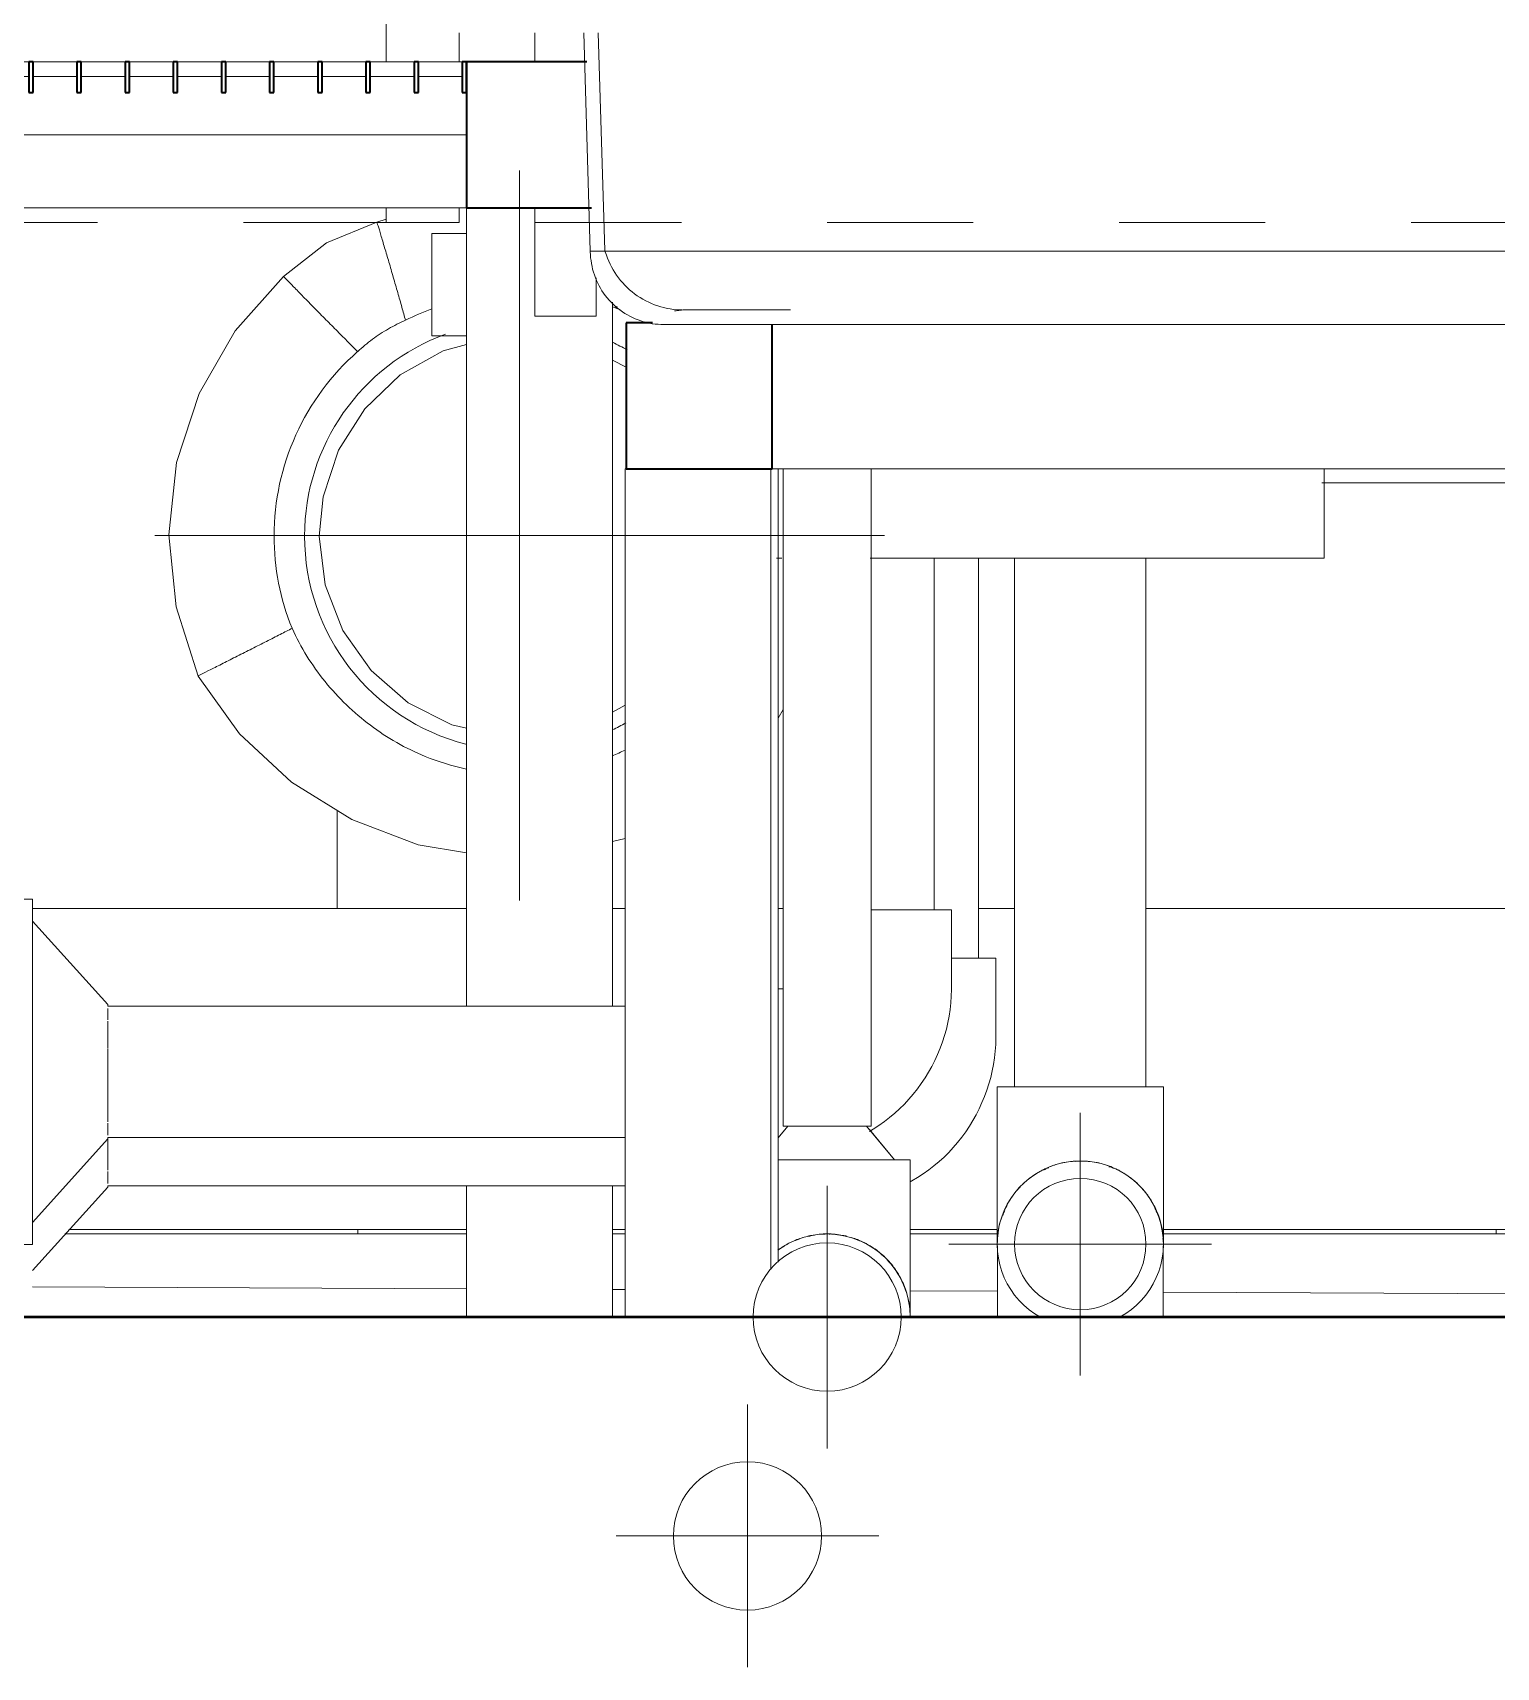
# Model space of a CAD drawing. Header units: metres. Extents: x 62 to 165, y -3 to 9.
# Drawn here: x 127.784 to 128.787, y -0.99 to 0.13 of the extents above; entities that cross this region are included whole.
import ezdxf

# ---------------------------------------------------------------- set-up
doc = ezdxf.new("R2010")
doc.units = ezdxf.units.M
doc.linetypes.add('Centro', pattern=[0.03175, 0.00635, -0.004763, 0.015875, -0.004763])
for name, color, linetype, lineweight in [('A-FLOR', 7, 'Continuous', 18), ('A-FLOR-HRAL', 7, 'Continuous', 18), ('A-FLOR-LEVL', 7, 'Continuous', 9), ('A-GENM', 7, 'Continuous', 18), ('M-EQPM', 7, 'Continuous', 18), ('P-PIPE', 7, 'Continuous', 18), ('P-PIPE-CNTR', 7, 'Continuous', 18), ('P-SANR-FIXT', 7, 'Continuous', 18)]:
    doc.layers.add(name, color=color, linetype=linetype, lineweight=lineweight)

# ---------------------------------------------------------------- blocks, each defined once
blk = doc.blocks.new('Soporte Estanque_z2 - Soporte Estanque_z2-V4-Corte 02')
at = {"layer": 'A-GENM', "lineweight": 35}
for p, q in [((-74.498, -0.0688), (-74.516, -0.0688)), ((-74.516, -0.0688), (-74.516, -0.1688)), ((-74.416, -0.1688), (-74.416, -0.0705)), ((-74.516, -0.1688), (-74.416, -0.1688))]:
    blk.add_line(p, q, dxfattribs=at)
at = {"layer": 'A-GENM'}
for p, q in [((-74.5168, -0.1688), (-74.516, -0.1688)), ((-74.5168, -0.75), (-74.5168, -0.1688)), ((-74.4168, -0.1688), (-74.4168, -0.7175)), ((-73.6644, -0.1688), (-74.416, -0.1688))]:
    blk.add_line(p, q, dxfattribs=at)
blk = doc.blocks.new('Soporte Estanque_z2 - Soporte Estanque_z2-V5-Corte 02')
at = {"layer": 'A-GENM'}
blk.add_line((-73.803, -0.1785), (-74.0393, -0.1785), dxfattribs=at)
blk = doc.blocks.new('Grating - 1_13 x 9_68-1282363-Corte 02')
at = {"layer": 'A-GENM', "lineweight": 35}
for p, q in [((-75.5554, 0.11), (-75.6554, 0.11)), ((-75.6554, 0.11), (-75.6554, 0.01)), ((-75.6154, 0.11), (-75.6184, 0.11)), ((-75.6184, 0.11), (-75.6184, 0.089)), ((-75.6154, 0.089), (-75.6154, 0.11)), ((-75.5824, 0.11), (-75.5854, 0.11)), ((-75.5854, 0.11), (-75.5854, 0.089)), ((-75.5824, 0.089), (-75.5824, 0.11)), ((-75.5554, 0.01), (-75.5554, 0.11)), ((-75.5494, 0.11), (-75.5524, 0.11)), ((-75.5524, 0.11), (-75.5524, 0.089)), ((-75.5494, 0.089), (-75.5494, 0.11)), ((-75.5164, 0.11), (-75.5194, 0.11)), ((-75.5194, 0.11), (-75.5194, 0.089)), ((-75.5164, 0.089), (-75.5164, 0.11)), ((-75.4834, 0.11), (-75.4864, 0.11)), ((-75.4864, 0.11), (-75.4864, 0.089)), ((-75.4834, 0.089), (-75.4834, 0.11)), ((-75.4504, 0.11), (-75.4534, 0.11)), ((-75.4534, 0.11), (-75.4534, 0.089)), ((-75.4504, 0.089), (-75.4504, 0.11)), ((-75.4174, 0.11), (-75.4204, 0.11)), ((-75.4204, 0.11), (-75.4204, 0.089)), ((-75.4174, 0.089), (-75.4174, 0.11)), ((-75.3844, 0.11), (-75.3874, 0.11)), ((-75.3874, 0.11), (-75.3874, 0.089)), ((-75.3844, 0.089), (-75.3844, 0.11)), ((-75.3514, 0.11), (-75.3544, 0.11)), ((-75.3544, 0.11), (-75.3544, 0.089)), ((-75.3514, 0.089), (-75.3514, 0.11)), ((-75.3184, 0.11), (-75.3214, 0.11)), ((-75.3214, 0.11), (-75.3214, 0.089)), ((-75.3184, 0.089), (-75.3184, 0.11)), ((-75.2854, 0.11), (-75.2884, 0.11)), ((-75.2884, 0.11), (-75.2884, 0.089)), ((-75.2854, 0.089), (-75.2854, 0.11)), ((-75.2524, 0.11), (-75.2554, 0.11)), ((-75.2554, 0.11), (-75.2554, 0.089)), ((-75.2524, 0.089), (-75.2524, 0.11)), ((-75.2194, 0.11), (-75.2224, 0.11)), ((-75.2224, 0.11), (-75.2224, 0.089)), ((-75.2194, 0.089), (-75.2194, 0.11)), ((-75.1864, 0.11), (-75.1894, 0.11)), ((-75.1894, 0.11), (-75.1894, 0.089)), ((-75.1864, 0.089), (-75.1864, 0.11)), ((-75.1534, 0.11), (-75.1564, 0.11)), ((-75.1564, 0.11), (-75.1564, 0.089)), ((-75.1534, 0.089), (-75.1534, 0.11)), ((-75.1204, 0.11), (-75.1234, 0.11)), ((-75.1234, 0.11), (-75.1234, 0.089)), ((-75.1204, 0.089), (-75.1204, 0.11)), ((-75.0874, 0.11), (-75.0904, 0.11)), ((-75.0904, 0.11), (-75.0904, 0.089)), ((-75.0874, 0.089), (-75.0874, 0.11)), ((-75.0544, 0.11), (-75.0574, 0.11)), ((-75.0574, 0.11), (-75.0574, 0.089)), ((-75.0544, 0.089), (-75.0544, 0.11)), ((-75.0214, 0.11), (-75.0244, 0.11)), ((-75.0244, 0.11), (-75.0244, 0.089)), ((-75.0214, 0.089), (-75.0214, 0.11)), ((-74.9884, 0.11), (-74.9914, 0.11)), ((-74.9914, 0.11), (-74.9914, 0.089)), ((-74.9884, 0.089), (-74.9884, 0.11)), ((-74.9554, 0.11), (-74.9584, 0.11)), ((-74.9584, 0.11), (-74.9584, 0.089)), ((-74.9554, 0.089), (-74.9554, 0.11)), ((-74.9224, 0.11), (-74.9254, 0.11)), ((-74.9254, 0.11), (-74.9254, 0.089)), ((-74.9224, 0.089), (-74.9224, 0.11)), ((-74.8894, 0.11), (-74.8924, 0.11)), ((-74.8924, 0.11), (-74.8924, 0.089)), ((-74.8894, 0.089), (-74.8894, 0.11)), ((-74.8564, 0.11), (-74.8594, 0.11)), ((-74.8594, 0.11), (-74.8594, 0.089)), ((-74.8564, 0.089), (-74.8564, 0.11)), ((-74.8234, 0.11), (-74.8264, 0.11)), ((-74.8264, 0.11), (-74.8264, 0.089)), ((-74.8234, 0.089), (-74.8234, 0.11)), ((-74.7904, 0.11), (-74.7934, 0.11)), ((-74.7934, 0.11), (-74.7934, 0.089)), ((-74.7904, 0.089), (-74.7904, 0.11)), ((-74.7574, 0.11), (-74.7604, 0.11)), ((-74.7604, 0.11), (-74.7604, 0.089)), ((-74.7574, 0.089), (-74.7574, 0.11)), ((-74.7244, 0.11), (-74.7274, 0.11)), ((-74.7274, 0.11), (-74.7274, 0.089)), ((-74.7244, 0.089), (-74.7244, 0.11)), ((-74.6914, 0.11), (-74.6944, 0.11)), ((-74.6944, 0.11), (-74.6944, 0.089)), ((-74.6914, 0.089), (-74.6914, 0.11)), ((-74.6584, 0.11), (-74.6614, 0.11)), ((-74.6614, 0.11), (-74.6614, 0.089)), ((-74.6584, 0.089), (-74.6584, 0.11)), ((-74.6254, 0.11), (-74.6284, 0.11)), ((-74.6284, 0.11), (-74.6284, 0.089)), ((-74.6254, 0.089), (-74.6254, 0.11)), ((-74.543, 0.11), (-74.6254, 0.11)), ((-74.6254, 0.11), (-74.6254, 0.01)), ((-75.6184, 0.089), (-75.6154, 0.089)), ((-75.5854, 0.089), (-75.5824, 0.089)), ((-75.5524, 0.089), (-75.5494, 0.089)), ((-75.5194, 0.089), (-75.5164, 0.089)), ((-75.4864, 0.089), (-75.4834, 0.089)), ((-75.4534, 0.089), (-75.4504, 0.089)), ((-75.4204, 0.089), (-75.4174, 0.089)), ((-75.3874, 0.089), (-75.3844, 0.089)), ((-75.3544, 0.089), (-75.3514, 0.089)), ((-75.3214, 0.089), (-75.3184, 0.089)), ((-75.2884, 0.089), (-75.2854, 0.089)), ((-75.2554, 0.089), (-75.2524, 0.089)), ((-75.2224, 0.089), (-75.2194, 0.089)), ((-75.1894, 0.089), (-75.1864, 0.089)), ((-75.1564, 0.089), (-75.1534, 0.089)), ((-75.1234, 0.089), (-75.1204, 0.089)), ((-75.0904, 0.089), (-75.0874, 0.089)), ((-75.0574, 0.089), (-75.0544, 0.089)), ((-75.0244, 0.089), (-75.0214, 0.089)), ((-74.9914, 0.089), (-74.9884, 0.089)), ((-74.9584, 0.089), (-74.9554, 0.089)), ((-74.9254, 0.089), (-74.9224, 0.089)), ((-74.8924, 0.089), (-74.8894, 0.089)), ((-74.8594, 0.089), (-74.8564, 0.089)), ((-74.8264, 0.089), (-74.8234, 0.089)), ((-74.7934, 0.089), (-74.7904, 0.089)), ((-74.7604, 0.089), (-74.7574, 0.089)), ((-74.7274, 0.089), (-74.7244, 0.089)), ((-74.6944, 0.089), (-74.6914, 0.089)), ((-74.6614, 0.089), (-74.6584, 0.089)), ((-74.6284, 0.089), (-74.6254, 0.089)), ((-75.6554, 0.01), (-75.5554, 0.01)), ((-74.6254, 0.01), (-74.5397, 0.01))]:
    blk.add_line(p, q, dxfattribs=at)
at = {"layer": 'A-GENM'}
for p, q in [((-75.5524, 0.11), (-75.5554, 0.11)), ((-75.5194, 0.11), (-75.5494, 0.11)), ((-75.4864, 0.11), (-75.5164, 0.11)), ((-75.4534, 0.11), (-75.4834, 0.11)), ((-75.4204, 0.11), (-75.4504, 0.11)), ((-75.3874, 0.11), (-75.4174, 0.11)), ((-75.3544, 0.11), (-75.3844, 0.11)), ((-75.3214, 0.11), (-75.3514, 0.11)), ((-75.2884, 0.11), (-75.3184, 0.11)), ((-75.2554, 0.11), (-75.285, 0.11)), ((-75.2224, 0.11), (-75.2524, 0.11)), ((-75.1894, 0.11), (-75.2194, 0.11)), ((-75.1564, 0.11), (-75.1864, 0.11)), ((-75.1234, 0.11), (-75.1534, 0.11)), ((-75.0904, 0.11), (-75.1204, 0.11)), ((-75.0574, 0.11), (-75.0874, 0.11)), ((-75.0244, 0.11), (-75.0544, 0.11)), ((-74.9914, 0.11), (-75.0214, 0.11)), ((-74.9584, 0.11), (-74.9884, 0.11)), ((-74.9254, 0.11), (-74.9554, 0.11)), ((-74.8924, 0.11), (-74.9224, 0.11)), ((-74.8594, 0.11), (-74.8894, 0.11)), ((-74.8264, 0.11), (-74.8564, 0.11)), ((-74.7934, 0.11), (-74.8234, 0.11)), ((-74.7604, 0.11), (-74.7904, 0.11)), ((-74.7274, 0.11), (-74.7574, 0.11)), ((-74.6944, 0.11), (-74.7244, 0.11)), ((-74.6614, 0.11), (-74.6914, 0.11)), ((-74.6284, 0.11), (-74.6584, 0.11)), ((-75.5554, 0.1), (-75.5524, 0.1)), ((-75.5494, 0.1), (-75.5194, 0.1)), ((-75.5164, 0.1), (-75.4864, 0.1)), ((-75.4834, 0.1), (-75.4534, 0.1)), ((-75.4504, 0.1), (-75.4204, 0.1)), ((-75.4174, 0.1), (-75.3874, 0.1)), ((-75.3844, 0.1), (-75.3544, 0.1)), ((-75.3514, 0.1), (-75.3214, 0.1)), ((-75.3184, 0.1), (-75.2884, 0.1)), ((-75.285, 0.1), (-75.2554, 0.1)), ((-75.2524, 0.1), (-75.2224, 0.1)), ((-75.2194, 0.1), (-75.1894, 0.1)), ((-75.1864, 0.1), (-75.1564, 0.1)), ((-75.1534, 0.1), (-75.1234, 0.1)), ((-75.1204, 0.1), (-75.0904, 0.1)), ((-75.0874, 0.1), (-75.0574, 0.1)), ((-75.0544, 0.1), (-75.0244, 0.1)), ((-75.0214, 0.1), (-74.9914, 0.1)), ((-74.9884, 0.1), (-74.9584, 0.1)), ((-74.9554, 0.1), (-74.9254, 0.1)), ((-74.9224, 0.1), (-74.8924, 0.1)), ((-74.8894, 0.1), (-74.8594, 0.1)), ((-74.8564, 0.1), (-74.8264, 0.1)), ((-74.8234, 0.1), (-74.7934, 0.1)), ((-74.7904, 0.1), (-74.7604, 0.1)), ((-74.7574, 0.1), (-74.7274, 0.1)), ((-74.7244, 0.1), (-74.6944, 0.1)), ((-74.6914, 0.1), (-74.6614, 0.1)), ((-74.6584, 0.1), (-74.6284, 0.1)), ((-75.5554, 0.06), (-74.6254, 0.06)), ((-75.6554, -0.5455), (-75.6554, 0.01)), ((-74.6254, 0.01), (-75.5554, 0.01)), ((-75.5554, -0.5334), (-75.5554, 0.01)), ((-74.6254, 0.01), (-74.6254, -0.537)), ((-74.5254, -0.0546), (-74.5254, -0.537)), ((-75.5554, -0.75), (-75.5554, -0.6475)), ((-74.6254, -0.6601), (-74.6254, -0.75)), ((-74.5254, -0.6601), (-74.5254, -0.75)), ((-75.6554, -0.75), (-75.6554, -0.6647))]:
    blk.add_line(p, q, dxfattribs=at)
blk = doc.blocks.new('Railing - 50mm  - Al-1294074-Corte 02')
at = {"layer": 'A-FLOR-HRAL'}
for p, q in [((-74.6804, 0.11), (-74.6804, 0.95)), ((-74.6554, 0.95), (-74.6804, 0.95)), ((-74.6439, 0.95), (-74.6554, 0.95)), ((-74.6304, 0.13), (-74.6304, 0.11)), ((-74.6804, 0), (-74.6804, 0.01)), ((-74.6804, 0), (-74.6554, 0)), ((-74.6554, 0), (-74.6304, 0)), ((-74.6304, 0.01), (-74.6304, 0))]:
    blk.add_line(p, q, dxfattribs=at)
blk = doc.blocks.new('Railing - 50mm  - Al-V6-Corte 02')
at = {"layer": 'A-FLOR-HRAL'}
for p, q in [((-75.6679, 0), (-75.6679, 0.13)), ((-75.6179, 0.13), (-75.6179, 0.11)), ((-75.6679, 0), (-75.6554, 0))]:
    blk.add_line(p, q, dxfattribs=at)
blk = doc.blocks.new('Railing - Railing-1294277-Corte 02')
at = {"layer": 'A-FLOR-HRAL'}
for p, q in [((-74.644, 1), (-75.5151, 1)), ((-75.5151, 0.95), (-74.6785, 0.95)), ((-74.6785, 0.5), (-75.5884, 0.5)), ((-75.5884, 0.45), (-74.6785, 0.45))]:
    blk.add_line(p, q, dxfattribs=at)
for name in ['Railing - 50mm  - Al-1294074-Corte 02', 'Railing - 50mm  - Al-V6-Corte 02']:
    blk.add_blockref(name, (0, 0))
blk = doc.blocks.new('AB1_REVER_EST LOSAS_ZZ_ZZ_MO_T_A_rvt-2-Corte 02')
at = {"layer": 'A-FLOR'}
for p, q in [((-74.9228, -0.47), (-74.6254, -0.47)), ((-74.5254, -0.47), (-74.5168, -0.47)), ((-74.4119, -0.47), (-74.4083, -0.47)), ((-74.2745, -0.47), (-74.2497, -0.47)), ((-74.1598, -0.47), (-73.704, -0.47)), ((-74.6998, -0.693), (-74.9007, -0.693)), ((-74.8979, -0.69), (-74.6998, -0.69)), ((-74.6998, -0.69), (-74.6998, -0.693)), ((-74.6998, -0.69), (-74.6254, -0.69)), ((-74.6998, -0.69), (-74.6998, -0.693)), ((-74.6254, -0.693), (-74.6998, -0.693)), ((-74.5254, -0.69), (-74.5168, -0.69)), ((-74.5168, -0.693), (-74.5254, -0.693)), ((-74.3213, -0.69), (-74.2617, -0.69)), ((-74.2617, -0.693), (-74.3213, -0.693)), ((-74.1478, -0.69), (-73.9198, -0.69)), ((-73.9198, -0.693), (-74.1478, -0.693)), ((-73.9198, -0.69), (-73.9198, -0.693)), ((-73.9198, -0.69), (-73.704, -0.69)), ((-73.9198, -0.69), (-73.9198, -0.693)), ((-73.704, -0.693), (-73.9198, -0.693)), ((-74.6254, -0.7307), (-74.9228, -0.7294)), ((-74.5168, -0.7312), (-74.5254, -0.7312)), ((-74.2615, -0.7323), (-74.3213, -0.7321)), ((-73.704, -0.7349), (-74.148, -0.7329))]:
    blk.add_line(p, q, dxfattribs=at)
at = {"layer": 'A-FLOR', "lineweight": 50}
blk.add_line((-70.2976, -0.75), (-85.1697, -0.75), dxfattribs=at)
at = {"layer": 'A-FLOR-HRAL', "lineweight": 18}
blk.add_blockref('Railing - Railing-1294277-Corte 02', (0, 0), dxfattribs=at)
at = {"layer": 'A-GENM', "lineweight": 18}
for name in ['Grating - 1_13 x 9_68-1282363-Corte 02', 'Soporte Estanque_z2 - Soporte Estanque_z2-V4-Corte 02', 'Soporte Estanque_z2 - Soporte Estanque_z2-V5-Corte 02']:
    blk.add_blockref(name, (0, 0), dxfattribs=at)
blk = doc.blocks.new('Bomba Centrifuga - Horizontal - 2 - Bomba Centrifuga - Horizontal - 2-V29-Corte 02')
at = {"layer": 'M-EQPM'}
for p, q in [((-74.6804, 0.0023), (-74.6868, 0.0001)), ((-74.6491, -0.0777), (-74.6491, -0.0077)), ((-74.6491, -0.0077), (-74.6254, -0.0077)), ((-74.52, -0.06), (-74.5254, -0.0578)), ((-74.5221, -0.0577), (-74.5236, -0.0586)), ((-74.6491, -0.0777), (-74.6254, -0.0777)), ((-74.5025, -0.0688), (-74.5035, -0.0681)), ((-74.516, -0.0991), (-74.5254, -0.0944)), ((-74.5254, -0.3356), (-74.5168, -0.3307)), ((-74.4084, -0.3338), (-74.4119, -0.3396)), ((-74.4119, -0.3396), (-74.4084, -0.3338)), ((-74.5168, -0.4221), (-74.5254, -0.4242)), ((-74.5254, -0.4242), (-74.5168, -0.4221))]:
    blk.add_line(p, q, dxfattribs=at)
at = {"layer": 'M-EQPM', "flags": 128}
for points in [[(-74.7508, -0.0371), (-74.7214, -0.0139), (-74.6868, 0.0001)], [(-74.6868, 0.0001), (-74.7214, -0.0139), (-74.7508, -0.0371)], [(-74.8094, -0.3108), (-74.8244, -0.2635), (-74.8294, -0.214), (-74.8241, -0.1646), (-74.8087, -0.1173), (-74.7839, -0.0742), (-74.7508, -0.0371)], [(-74.7508, -0.0371), (-74.7839, -0.0742), (-74.8087, -0.1173), (-74.8241, -0.1646), (-74.8294, -0.214), (-74.8244, -0.2635), (-74.8094, -0.3108)], [(-74.6254, -0.0836), (-74.6415, -0.088), (-74.6708, -0.1045), (-74.6951, -0.1277), (-74.7131, -0.1561), (-74.7237, -0.188), (-74.7264, -0.2149)], [(-74.7264, -0.2149), (-74.7223, -0.2483), (-74.7102, -0.2796), (-74.6908, -0.3071), (-74.6654, -0.3291), (-74.6354, -0.3442), (-74.6254, -0.3465)], [(-74.6254, -0.432), (-74.6586, -0.4264), (-74.7041, -0.4092), (-74.7454, -0.3835), (-74.7809, -0.3503), (-74.8094, -0.3108)], [(-74.8094, -0.3108), (-74.7809, -0.3503), (-74.7454, -0.3835), (-74.7041, -0.4092), (-74.6586, -0.4264), (-74.6254, -0.432)]]:
    blk.add_lwpolyline(points, dxfattribs=at)
at = {"layer": 'M-EQPM'}
for radius, start, end in [(0.1473, 110.1354, 180), (0.1682, 131.2802, 180), (0.1473, 59.9369, 64.3389), (0.1682, 180, 202.072), (0.1473, 180, 255.5478), (0.1473, 295.6611, 299.654), (0.1635, 292.902, 296.2791)]:
    blk.add_arc((-74.5891, -0.2149), radius, start, end, dxfattribs=at)
for points in [[(-74.6868, 0.0001), (-74.6868, 0.0001), (-74.6862, -0.0017), (-74.6842, -0.0083), (-74.6816, -0.0172), (-74.6786, -0.0271), (-74.6766, -0.0341), (-74.6756, -0.0376)], [(-74.7508, -0.0371), (-74.7508, -0.0371), (-74.7494, -0.0385), (-74.7442, -0.0438), (-74.7374, -0.0508), (-74.7297, -0.0586), (-74.7244, -0.064), (-74.7218, -0.0667)], [(-74.6756, -0.0376), (-74.6746, -0.0411), (-74.6725, -0.0481), (-74.6697, -0.0582), (-74.668, -0.0643), (-74.6672, -0.067)], [(-74.7218, -0.0667), (-74.7191, -0.0693), (-74.7138, -0.0747), (-74.7063, -0.0823), (-74.7019, -0.0867), (-74.7, -0.0885)], [(-74.6672, -0.067), (-74.6712, -0.0687), (-74.679, -0.0727), (-74.6901, -0.0799), (-74.6968, -0.0855), (-74.7, -0.0885)], [(-74.6491, -0.0591), (-74.6552, -0.0615), (-74.6613, -0.0641), (-74.6672, -0.067)], [(-74.7725, -0.2921), (-74.7691, -0.2904), (-74.7624, -0.287), (-74.7529, -0.2822), (-74.7473, -0.2793), (-74.7449, -0.2781)], [(-74.8094, -0.3108), (-74.8094, -0.3108), (-74.8077, -0.3099), (-74.8011, -0.3066), (-74.7924, -0.3022), (-74.7826, -0.2972), (-74.7759, -0.2938), (-74.7725, -0.2921)]]:
    blk.add_open_spline(points, degree=3, dxfattribs=at)
blk.add_open_spline([(-74.7449, -0.2781), (-74.742, -0.2847), (-74.7352, -0.2973), (-74.7185, -0.3208), (-74.6924, -0.346), (-74.6585, -0.3653), (-74.6352, -0.3725), (-74.6255, -0.3746)], degree=3, knots=[0, 0, 0, 0, 0.1, 0.2, 0.4, 0.6, 0.7370451, 0.7370451, 0.7370451, 0.7370451], dxfattribs=at)
blk = doc.blocks.new('Estanque de agua - Diametro_3_00m-V40-Corte 02')
at = {"layer": 'P-SANR-FIXT', "flags": 128}
blk.add_lwpolyline([(-74.501, -0.0688), (-74.5022, -0.0686), (-74.5041, -0.068), (-74.506, -0.0674), (-74.5079, -0.0668), (-74.5098, -0.066), (-74.5117, -0.0652), (-74.5135, -0.0643), (-74.5152, -0.0633), (-74.517, -0.0623), (-74.5186, -0.0612), (-74.5203, -0.06), (-74.5219, -0.0588), (-74.5234, -0.0575), (-74.5249, -0.0561), (-74.5263, -0.0547), (-74.5277, -0.0533), (-74.529, -0.0517), (-74.5303, -0.0501), (-74.5315, -0.0485), (-74.5326, -0.0469), (-74.5336, -0.0451), (-74.5346, -0.0434), (-74.5355, -0.0416), (-74.5364, -0.0398)], dxfattribs=at)
blk = doc.blocks.new('Estanque de agua - Diametro_3_00m-V41-Corte 02')
at = {"layer": 'P-SANR-FIXT'}
for p, q in [((-74.5451, 0.13), (-74.5406, -0.0196)), ((-74.5351, 0.13), (-74.5306, -0.0193)), ((-72.9953, -0.0196), (-74.5406, -0.0196))]:
    blk.add_line(p, q, dxfattribs=at)
at = {"layer": 'P-SANR-FIXT', "flags": 128}
for points in [[(-74.4902, -0.07), (-74.4922, -0.07), (-74.4942, -0.0698), (-74.4962, -0.0696), (-74.4982, -0.0694), (-74.5002, -0.069), (-74.5022, -0.0686), (-74.5041, -0.068), (-74.506, -0.0674), (-74.5079, -0.0668), (-74.5098, -0.066), (-74.5117, -0.0652), (-74.5135, -0.0643), (-74.5152, -0.0633), (-74.517, -0.0623), (-74.5186, -0.0612), (-74.5203, -0.06), (-74.5219, -0.0588), (-74.5234, -0.0575), (-74.5249, -0.0561), (-74.5263, -0.0547), (-74.5277, -0.0533), (-74.529, -0.0517), (-74.5303, -0.0501), (-74.5315, -0.0485), (-74.5326, -0.0469), (-74.5336, -0.0451), (-74.5346, -0.0434), (-74.5355, -0.0416), (-74.5364, -0.0398), (-74.5371, -0.0379), (-74.5378, -0.036), (-74.5384, -0.0341), (-74.539, -0.0321), (-74.5394, -0.0302), (-74.5398, -0.0282), (-74.5401, -0.0262), (-74.5404, -0.0242), (-74.5405, -0.0222), (-74.5406, -0.0202), (-74.5406, -0.0196)], [(-74.4777, -0.06), (-74.4791, -0.06), (-74.4814, -0.0598), (-74.4836, -0.0596), (-74.4858, -0.0593), (-74.488, -0.0589), (-74.4902, -0.0584), (-74.4923, -0.0578), (-74.4944, -0.0572), (-74.4965, -0.0564), (-74.4986, -0.0556), (-74.5006, -0.0547), (-74.5026, -0.0537), (-74.5046, -0.0526), (-74.5065, -0.0515), (-74.5084, -0.0503), (-74.5102, -0.049), (-74.512, -0.0476), (-74.5137, -0.0462), (-74.5153, -0.0447), (-74.5169, -0.0431), (-74.5184, -0.0415), (-74.5199, -0.0398), (-74.5213, -0.038), (-74.5226, -0.0362), (-74.5238, -0.0344), (-74.525, -0.0325), (-74.5261, -0.0305), (-74.5271, -0.0285), (-74.528, -0.0265), (-74.5289, -0.0245), (-74.5296, -0.0224), (-74.5303, -0.0202), (-74.5306, -0.0193)], [(-74.483, -0.0605), (-74.4818, -0.0605), (-74.4799, -0.0603), (-74.478, -0.0602), (-74.4769, -0.06)], [(-74.4723, -0.06), (-74.4757, -0.06), (-74.4769, -0.06)], [(-74.4769, -0.06), (-74.4758, -0.06), (-74.4724, -0.06), (-74.4668, -0.06), (-74.4589, -0.06), (-74.4488, -0.06), (-74.4365, -0.06), (-74.4221, -0.06), (-74.4054, -0.06), (-74.4034, -0.06)], [(-74.4719, -0.07), (-74.4798, -0.07), (-74.4856, -0.07), (-74.489, -0.07), (-74.4902, -0.07)], [(-74.4902, -0.07), (-74.4891, -0.07), (-74.4857, -0.07), (-74.48, -0.07), (-74.472, -0.07), (-74.4619, -0.07), (-74.4495, -0.07), (-74.4348, -0.07), (-74.418, -0.07), (-74.3991, -0.07), (-74.378, -0.07), (-74.3548, -0.07), (-74.3296, -0.07), (-74.3023, -0.07), (-74.2731, -0.07), (-74.2419, -0.07), (-74.2089, -0.07), (-74.174, -0.07), (-74.1374, -0.07), (-74.0991, -0.07), (-74.0591, -0.07), (-74.0175, -0.07), (-73.9745, -0.07), (-73.9299, -0.07), (-73.884, -0.07)], [(-74.1703, -0.07), (-74.1733, -0.07), (-74.2082, -0.07), (-74.2413, -0.07), (-74.2725, -0.07), (-74.3017, -0.07), (-74.329, -0.07), (-74.3543, -0.07), (-74.3775, -0.07), (-74.3987, -0.07), (-74.416, -0.07)]]:
    blk.add_lwpolyline(points, dxfattribs=at)
blk = doc.blocks.new('Cilindro de Estanque de agua - Diametro_3_00m-1188219-Corte 02')
at = {"layer": 'P-SANR-FIXT'}
for p, q in [((-74.0378, -0.23), (-74.0378, -0.1785)), ((-74.0393, -0.23), (-74.0378, -0.23))]:
    blk.add_line(p, q, dxfattribs=at)
blk = doc.blocks.new('Cilindro de Estanque de agua - Diametro_3_00m-V48-Corte 02')
at = {"layer": 'P-SANR-FIXT'}
for p, q in [((-74.0378, -0.23), (-74.0378, -0.1688)), ((-74.4131, -0.23), (-74.4093, -0.23)), ((-74.3489, -0.23), (-74.2381, -0.23)), ((-74.2381, -0.23), (-74.0378, -0.23))]:
    blk.add_line(p, q, dxfattribs=at)
blk = doc.blocks.new('CPVC - Codo - Codo-V98-Corte 02')
at = {"layer": 'P-PIPE', "color": 150, "true_color": 0x007dff}
for p, q in [((-74.2627, -0.504), (-74.293, -0.504)), ((-74.2627, -0.5575), (-74.2627, -0.504))]:
    blk.add_line(p, q, dxfattribs=at)
at = {"layer": 'P-PIPE', "color": 150, "true_color": 0x007dff, "flags": 128}
blk.add_lwpolyline([(-74.3214, -0.6574), (-74.3202, -0.6567), (-74.3163, -0.6544), (-74.3125, -0.6519), (-74.3087, -0.6492), (-74.3051, -0.6464), (-74.3016, -0.6435), (-74.2982, -0.6404), (-74.295, -0.6372), (-74.2919, -0.6338), (-74.2889, -0.6304), (-74.286, -0.6268), (-74.2833, -0.6231), (-74.2808, -0.6193), (-74.2784, -0.6154), (-74.2762, -0.6114), (-74.2741, -0.6073), (-74.2722, -0.6031), (-74.2704, -0.5989), (-74.2689, -0.5946), (-74.2675, -0.5903), (-74.2662, -0.5859), (-74.2652, -0.5814), (-74.2643, -0.5769), (-74.2636, -0.5724), (-74.2631, -0.5678), (-74.2628, -0.5633), (-74.2627, -0.5587), (-74.2627, -0.5575)], dxfattribs=at)
blk = doc.blocks.new('M_Transition - Generic - Standard-V99-Corte 02')
at = {"layer": 'P-PIPE', "color": 150, "true_color": 0x007dff}
for p, q in [((-74.8712, -0.6444), (-74.8712, -0.6306)), ((-74.8712, -0.6582), (-74.8712, -0.6502)), ((-74.8712, -0.6611), (-74.8712, -0.66)), ((-74.9228, -0.7182), (-74.8712, -0.6611))]:
    blk.add_line(p, q, dxfattribs=at)
blk = doc.blocks.new('CPVC - Tee - Tee-V100-Corte 02')
at = {"layer": 'P-PIPE', "color": 150, "true_color": 0x007dff}
for p, q in [((-74.9228, -0.4637), (-75.123, -0.4637)), ((-74.9228, -0.5808), (-74.9228, -0.4637)), ((-75.0212, -0.5808), (-75.0212, -0.5798)), ((-74.9228, -0.7002), (-74.9228, -0.5808)), ((-75.0212, -0.5841), (-75.0212, -0.5831)), ((-75.1383, -0.7002), (-74.9228, -0.7002))]:
    blk.add_line(p, q, dxfattribs=at)
for centre, major_axis, start_param, end_param in [((-75.1394, -0.5798), (-0.1183, 0), 3.141593, 6.283185), ((-75.1394, -0.5798), (-0.1183, 0), 0, 3.141593), ((-75.1394, -0.5841), (0.1183, 0), 3.141593, 4.85315)]:
    blk.add_ellipse(centre, major_axis=major_axis, ratio=0.99995, start_param=start_param, end_param=end_param, dxfattribs=at)
for points in [[(-75.0448, -0.51), (-75.0459, -0.5086), (-75.047, -0.5073), (-75.0481, -0.5059)], [(-75.0268, -0.5446), (-75.0279, -0.5413), (-75.0291, -0.538), (-75.0305, -0.5349)], [(-75.0212, -0.5787), (-75.0213, -0.574), (-75.0216, -0.5693), (-75.0223, -0.5647)], [(-75.1383, -0.7002), (-75.1387, -0.7002), (-75.1391, -0.7002), (-75.1394, -0.7002)]]:
    blk.add_open_spline(points, degree=3, dxfattribs=at)
blk.add_open_spline([(-75.1394, -0.7002), (-75.1357, -0.7002), (-75.128, -0.6998), (-75.1167, -0.698), (-75.1055, -0.6951), (-75.0907, -0.6897), (-75.0728, -0.6801), (-75.0564, -0.6662), (-75.0447, -0.6522), (-75.0369, -0.6404), (-75.0302, -0.6271), (-75.0251, -0.6125), (-75.0219, -0.5969), (-75.0212, -0.5862), (-75.0212, -0.5808)], degree=3, knots=[0, 0, 0, 0, 0.071429, 0.142857, 0.214286, 0.285714, 0.428571, 0.571429, 0.642857, 0.714286, 0.785714, 0.857143, 0.928571, 1, 1, 1, 1], dxfattribs=at)
blk = doc.blocks.new('CPVC - Codo - Codo-V101-Corte 02')
at = {"layer": 'P-PIPE', "color": 150, "true_color": 0x007dff}
for p, q in [((-74.2931, -0.4709), (-74.3481, -0.4709)), ((-74.2931, -0.5244), (-74.2931, -0.4709)), ((-74.4083, -0.5252), (-74.4119, -0.5252))]:
    blk.add_line(p, q, dxfattribs=at)
at = {"layer": 'P-PIPE', "color": 150, "true_color": 0x007dff, "flags": 128}
blk.add_lwpolyline([(-74.3493, -0.6229), (-74.3467, -0.6213), (-74.3429, -0.6188), (-74.3391, -0.6161), (-74.3355, -0.6133), (-74.332, -0.6104), (-74.3287, -0.6073), (-74.3254, -0.6041), (-74.3223, -0.6007), (-74.3193, -0.5973), (-74.3164, -0.5937), (-74.3138, -0.59), (-74.3112, -0.5862), (-74.3088, -0.5823), (-74.3066, -0.5783), (-74.3045, -0.5742), (-74.3026, -0.5701), (-74.3008, -0.5658), (-74.2993, -0.5615), (-74.2979, -0.5572), (-74.2966, -0.5528), (-74.2956, -0.5483), (-74.2947, -0.5438), (-74.294, -0.5393), (-74.2935, -0.5347), (-74.2932, -0.5302), (-74.2931, -0.5256), (-74.2931, -0.5244)], dxfattribs=at)
blk = doc.blocks.new('M_Transition - Generic - Standard-V102-Corte 02')
at = {"layer": 'P-PIPE', "color": 150, "true_color": 0x007dff}
for p, q in [((-74.8712, -0.5359), (-74.9228, -0.4788)), ((-74.8712, -0.5371), (-74.8712, -0.5359)), ((-74.8712, -0.5464), (-74.8712, -0.5385)), ((-74.8712, -0.5661), (-74.8712, -0.5522)), ((-74.8712, -0.5815), (-74.8712, -0.5737)), ((-74.8712, -0.5896), (-74.8712, -0.5815)), ((-74.8712, -0.6113), (-74.8712, -0.5975)), ((-74.8712, -0.6251), (-74.8712, -0.6171)), ((-74.8712, -0.628), (-74.8712, -0.6269)), ((-74.9228, -0.6852), (-74.8712, -0.628))]:
    blk.add_line(p, q, dxfattribs=at)
blk = doc.blocks.new('CPVC - Codo - Codo-1192501-Corte 02')
at = {"layer": 'P-PIPE', "color": 150, "true_color": 0x007dff}
for p, q in [((-74.2293, -0.6491), (-74.2284, -0.6484)), ((-74.2281, -0.6483), (-74.2264, -0.6478)), ((-74.2084, -0.6435), (-74.2075, -0.6433)), ((-74.2069, -0.6433), (-74.2062, -0.6432))]:
    blk.add_line(p, q, dxfattribs=at)
at = {"layer": 'P-PIPE', "color": 150, "true_color": 0x007dff, "flags": 128}
for points in [[(-74.1852, -0.647), (-74.1836, -0.6473), (-74.1821, -0.6483)], [(-74.2578, -0.6805), (-74.2575, -0.6789), (-74.2565, -0.6773)], [(-74.1538, -0.6754), (-74.153, -0.6765), (-74.1526, -0.6784)], [(-74.2615, -0.75), (-74.2615, -0.7363), (-74.2615, -0.718), (-74.2615, -0.7053), (-74.2615, -0.7012)], [(-74.1483, -0.6963), (-74.148, -0.6975), (-74.148, -0.6986)], [(-74.148, -0.7012), (-74.148, -0.7041), (-74.148, -0.7158), (-74.148, -0.7334), (-74.148, -0.75)]]:
    blk.add_lwpolyline(points, dxfattribs=at)
blk = doc.blocks.new('CPVC - Tee - Tee-1192500-Corte 02')
at = {"layer": 'P-PIPE', "color": 150, "true_color": 0x007dff}
for p, q in [((-74.2617, -0.5922), (-74.2617, -0.7)), ((-74.2048, -0.5922), (-74.2617, -0.5922)), ((-74.1478, -0.5922), (-74.2048, -0.5922)), ((-74.1478, -0.7), (-74.1478, -0.5922))]:
    blk.add_line(p, q, dxfattribs=at)
for radius, start, end in [(0.057, 90, 241.7924), (0.0569, 298.2076, 90)]:
    blk.add_arc((-74.2048, -0.7), radius, start, end, dxfattribs=at)
for points, knots in [([(-74.2215, -0.6456), (-74.2229, -0.646), (-74.2259, -0.647), (-74.2293, -0.6486), (-74.2313, -0.6496), (-74.2319, -0.65)], [0.158614, 0.158614, 0.158614, 0.158614, 0.2, 0.25, 0.2699331, 0.2699331, 0.2699331, 0.2699331]), ([(-74.2048, -0.6431), (-74.2084, -0.6431), (-74.2129, -0.6435), (-74.2172, -0.6444), (-74.2181, -0.6446)], [0, 0, 0, 0, 0.1, 0.1245276, 0.1245276, 0.1245276, 0.1245276]), ([(-74.1914, -0.6446), (-74.1923, -0.6444), (-74.1966, -0.6435), (-74.2011, -0.6431), (-74.2048, -0.6431)], [0.8754724, 0.8754724, 0.8754724, 0.8754724, 0.9, 1, 1, 1, 1]), ([(-74.1776, -0.65), (-74.1782, -0.6496), (-74.1802, -0.6486), (-74.1836, -0.647), (-74.1866, -0.646), (-74.188, -0.6456)], [0.7300669, 0.7300669, 0.7300669, 0.7300669, 0.75, 0.8, 0.841386, 0.841386, 0.841386, 0.841386]), ([(-74.246, -0.6607), (-74.2468, -0.6616), (-74.2495, -0.6646), (-74.252, -0.668), (-74.2536, -0.6707), (-74.2538, -0.6711)], [0.4616913, 0.4616913, 0.4616913, 0.4616913, 0.5, 0.6, 0.6140301, 0.6140301, 0.6140301, 0.6140301]), ([(-74.2337, -0.651), (-74.234, -0.6511), (-74.2356, -0.6521), (-74.2385, -0.654), (-74.2416, -0.6566), (-74.2435, -0.6582), (-74.2442, -0.6589)], [0.2910996, 0.2910996, 0.2910996, 0.2910996, 0.3, 0.35, 0.4, 0.4322232, 0.4322232, 0.4322232, 0.4322232]), ([(-74.1653, -0.6589), (-74.166, -0.6582), (-74.1679, -0.6566), (-74.171, -0.654), (-74.1739, -0.6521), (-74.1755, -0.6511), (-74.1758, -0.651)], [0.5677768, 0.5677768, 0.5677768, 0.5677768, 0.6, 0.65, 0.7, 0.7089004, 0.7089004, 0.7089004, 0.7089004]), ([(-74.1557, -0.6711), (-74.1559, -0.6707), (-74.1575, -0.668), (-74.16, -0.6646), (-74.1627, -0.6616), (-74.1635, -0.6607)], [0.3859699, 0.3859699, 0.3859699, 0.3859699, 0.4, 0.5, 0.5383087, 0.5383087, 0.5383087, 0.5383087]), ([(-74.2546, -0.6725), (-74.2555, -0.6741), (-74.2575, -0.6781), (-74.2607, -0.6872), (-74.2617, -0.6949), (-74.2617, -0.7)], [0.6339571, 0.6339571, 0.6339571, 0.6339571, 0.7, 0.8, 1, 1, 1, 1]), ([(-74.1478, -0.7), (-74.1478, -0.6974), (-74.1481, -0.6923), (-74.1497, -0.6847), (-74.152, -0.6781), (-74.154, -0.6741), (-74.1549, -0.6725)], [0, 0, 0, 0, 0.1, 0.2, 0.3, 0.3660429, 0.3660429, 0.3660429, 0.3660429])]:
    blk.add_open_spline(points, degree=3, knots=knots, dxfattribs=at)
blk = doc.blocks.new('CPVC - Codo - Codo-V117-Corte 02')
at = {"layer": 'P-PIPE', "color": 150, "true_color": 0x007dff}
for p, q in [((-74.3804, -0.6933), (-74.3796, -0.6932)), ((-74.3769, -0.6932), (-74.3762, -0.6932)), ((-74.3215, -0.7471), (-74.3215, -0.7486))]:
    blk.add_line(p, q, dxfattribs=at)
at = {"layer": 'P-PIPE', "color": 150, "true_color": 0x007dff, "flags": 128}
for points in [[(-74.3912, -0.6947), (-74.3901, -0.6945), (-74.3879, -0.694), (-74.3869, -0.6939)], [(-74.3692, -0.6939), (-74.367, -0.6943), (-74.3653, -0.6947)], [(-74.4103, -0.7031), (-74.4089, -0.7022), (-74.4078, -0.7015)], [(-74.4009, -0.6979), (-74.3988, -0.6971), (-74.397, -0.6964)], [(-74.3596, -0.6964), (-74.3583, -0.6968), (-74.3561, -0.6977), (-74.3552, -0.6981)], [(-74.3487, -0.7015), (-74.3481, -0.7019), (-74.3464, -0.703)], [(-74.3433, -0.7052), (-74.3425, -0.7058), (-74.3408, -0.7073), (-74.3391, -0.7088)], [(-74.3371, -0.7108), (-74.336, -0.7121), (-74.3345, -0.7138), (-74.3331, -0.7156)], [(-74.3317, -0.7174), (-74.3305, -0.7193), (-74.3298, -0.7204)], [(-74.3282, -0.7232), (-74.3271, -0.7253), (-74.3262, -0.7273), (-74.3253, -0.7294), (-74.3245, -0.7316), (-74.3238, -0.7337)], [(-74.3231, -0.7366), (-74.3227, -0.7381), (-74.3223, -0.7403), (-74.3219, -0.7426), (-74.3217, -0.7449)]]:
    blk.add_lwpolyline(points, dxfattribs=at)
blk = doc.blocks.new('CPVC - Tee - Tee-V119-Corte 02')
at = {"layer": 'P-PIPE', "color": 150, "true_color": 0x007dff}
for p, q in [((-74.3783, -0.6422), (-74.4122, -0.6422)), ((-74.3213, -0.6422), (-74.3783, -0.6422)), ((-74.3213, -0.75), (-74.3213, -0.6422))]:
    blk.add_line(p, q, dxfattribs=at)
for start, end in [(90, 126.5344), (360, 90)]:
    blk.add_arc((-74.3783, -0.75), 0.0569, start, end, dxfattribs=at)
for points, knots in [([(-74.3783, -0.693), (-74.3819, -0.693), (-74.3864, -0.6935), (-74.3907, -0.6944), (-74.3916, -0.6946)], [0, 0, 0, 0, 0.1, 0.1245276, 0.1245276, 0.1245276, 0.1245276]), ([(-74.3649, -0.6946), (-74.3658, -0.6944), (-74.3701, -0.6935), (-74.3746, -0.693), (-74.3783, -0.693)], [0.8754724, 0.8754724, 0.8754724, 0.8754724, 0.9, 1, 1, 1, 1]), ([(-74.4072, -0.701), (-74.4075, -0.7011), (-74.4091, -0.7021), (-74.4107, -0.7032), (-74.412, -0.7041), (-74.412, -0.7042)], [0.29109958, 0.29109958, 0.29109958, 0.29109958, 0.3, 0.35, 0.3516668, 0.3516668, 0.3516668, 0.3516668]), ([(-74.395, -0.6956), (-74.3964, -0.696), (-74.3994, -0.697), (-74.4028, -0.6986), (-74.4049, -0.6996), (-74.4054, -0.7)], [0.158614, 0.158614, 0.158614, 0.158614, 0.2, 0.25, 0.2699331, 0.2699331, 0.2699331, 0.2699331]), ([(-74.3511, -0.7), (-74.3517, -0.6996), (-74.3537, -0.6986), (-74.3571, -0.697), (-74.3601, -0.696), (-74.3615, -0.6956)], [0.7300669, 0.7300669, 0.7300669, 0.7300669, 0.75, 0.8, 0.841386, 0.841386, 0.841386, 0.841386]), ([(-74.3388, -0.7089), (-74.3395, -0.7082), (-74.3414, -0.7066), (-74.3445, -0.704), (-74.3474, -0.7021), (-74.349, -0.7011), (-74.3493, -0.701)], [0.5677768, 0.5677768, 0.5677768, 0.5677768, 0.6, 0.65, 0.7, 0.7089004, 0.7089004, 0.7089004, 0.7089004]), ([(-74.3292, -0.7211), (-74.3294, -0.7207), (-74.331, -0.718), (-74.3335, -0.7146), (-74.3362, -0.7116), (-74.337, -0.7107)], [0.3859699, 0.3859699, 0.3859699, 0.3859699, 0.4, 0.5, 0.5383087, 0.5383087, 0.5383087, 0.5383087]), ([(-74.3213, -0.75), (-74.3213, -0.7474), (-74.3217, -0.7423), (-74.3232, -0.7347), (-74.3256, -0.7281), (-74.3275, -0.7241), (-74.3284, -0.7225)], [0, 0, 0, 0, 0.1, 0.2, 0.3, 0.3660429, 0.3660429, 0.3660429, 0.3660429])]:
    blk.add_open_spline(points, degree=3, knots=knots, dxfattribs=at)
blk = doc.blocks.new('M_Transition - Generic - Standard-V120-Corte 02')
at = {"layer": 'P-PIPE', "color": 150, "true_color": 0x007dff}
for p, q in [((-74.4052, -0.6192), (-74.4119, -0.6272)), ((-74.3322, -0.6422), (-74.3513, -0.6192))]:
    blk.add_line(p, q, dxfattribs=at)
blk = doc.blocks.new('M_Transition - Generic - Standard-V122-Corte 02')
at = {"layer": 'P-PIPE', "color": 150, "true_color": 0x007dff}
blk.add_line((-74.3322, -0.6422), (-74.3493, -0.6215), dxfattribs=at)
blk = doc.blocks.new('AB1_REVER_SAN_ZZ_ZZ_MO_T_A_rvt-2-Corte 02')
at = {"layer": 'P-PIPE', "color": 150, "true_color": 0x007dff}
for p, q in [((-74.5787, 0.13), (-74.5787, 0.11)), ((-74.5787, 0.13), (-74.5787, 0.11)), ((-74.5787, 0.01), (-74.5787, -0.0643)), ((-74.5787, 0.01), (-74.5787, -0.0643)), ((-74.5365, -0.0643), (-74.5365, -0.038)), ((-74.5365, -0.0643), (-74.5365, -0.038)), ((-74.5787, -0.0643), (-74.572, -0.0643)), ((-74.5787, -0.0643), (-74.572, -0.0643)), ((-74.572, -0.0643), (-74.5422, -0.0643)), ((-74.572, -0.0643), (-74.5422, -0.0643)), ((-74.5422, -0.0643), (-74.5365, -0.0643)), ((-74.5422, -0.0643), (-74.5365, -0.0643)), ((-74.4119, -0.7123), (-74.4119, -0.1688)), ((-74.4084, -0.1688), (-74.4084, -0.6192)), ((-74.3481, -0.6192), (-74.3481, -0.1688)), ((-74.3049, -0.4709), (-74.3049, -0.23)), ((-74.2745, -0.504), (-74.2745, -0.23)), ((-74.2498, -0.23), (-74.2498, -0.5922)), ((-74.1598, -0.5922), (-74.1598, -0.23)), ((-74.7141, -0.4029), (-74.7141, -0.47)), ((-74.5168, -0.537), (-74.8712, -0.537)), ((-74.8712, -0.5385), (-74.8712, -0.5396)), ((-74.8712, -0.5472), (-74.8712, -0.5529)), ((-74.8712, -0.5664), (-74.8712, -0.574)), ((-74.8712, -0.5893), (-74.8712, -0.5972)), ((-74.8712, -0.6105), (-74.8712, -0.6163)), ((-74.8712, -0.6241), (-74.8712, -0.6254)), ((-74.8712, -0.627), (-74.5168, -0.627)), ((-74.4084, -0.6192), (-74.3988, -0.6192)), ((-74.3988, -0.6192), (-74.3562, -0.6192)), ((-74.3562, -0.6192), (-74.3481, -0.6192)), ((-74.8712, -0.6281), (-74.8712, -0.6303)), ((-74.8712, -0.6436), (-74.8712, -0.6494)), ((-74.8712, -0.6572), (-74.8712, -0.6585)), ((-74.8712, -0.6601), (-74.5168, -0.6601))]:
    blk.add_line(p, q, dxfattribs=at)
for centre, radius, start, end in [((-74.2048, -0.7), 0.045, 0, 180), ((-74.3783, -0.75), 0.0508, 0, 180), ((-74.2048, -0.7), 0.045, 180, 360), ((-74.3783, -0.75), 0.0508, 180, 360), ((-74.4329, -0.9), 0.0508, 0, 180), ((-74.4329, -0.9), 0.0508, 180, 360)]:
    blk.add_arc(centre, radius, start, end, dxfattribs=at)
at = {"layer": 'P-PIPE-CNTR', "color": 150, "true_color": 0x007dff}
for p, q in [((-74.5891, -0.4645), (-74.5891, 0.0355)), ((-74.8391, -0.2145), (-74.3391, -0.2145)), ((-74.2048, -0.79), (-74.2048, -0.61)), ((-74.2048, -0.79), (-74.2048, -0.61)), ((-74.2048, -0.79), (-74.2048, -0.61)), ((-74.3783, -0.84), (-74.3783, -0.66)), ((-74.3783, -0.84), (-74.3783, -0.66)), ((-74.3783, -0.84), (-74.3783, -0.66)), ((-74.2948, -0.7), (-74.1148, -0.7)), ((-74.2948, -0.7), (-74.1148, -0.7)), ((-74.2948, -0.7), (-74.1148, -0.7)), ((-74.4683, -0.75), (-74.2883, -0.75)), ((-74.4683, -0.75), (-74.2883, -0.75)), ((-74.4683, -0.75), (-74.2883, -0.75)), ((-74.4329, -0.99), (-74.4329, -0.81)), ((-74.4329, -0.99), (-74.4329, -0.81)), ((-74.4329, -0.99), (-74.4329, -0.81)), ((-74.5229, -0.9), (-74.3429, -0.9)), ((-74.5229, -0.9), (-74.3429, -0.9)), ((-74.5229, -0.9), (-74.3429, -0.9))]:
    blk.add_line(p, q, dxfattribs=at)
at = {"layer": 'M-EQPM', "lineweight": 18}
blk.add_blockref('Bomba Centrifuga - Horizontal - 2 - Bomba Centrifuga - Horizontal - 2-V29-Corte 02', (0, 0), dxfattribs=at)
at = {"layer": 'P-PIPE', "lineweight": 18}
for name in ['CPVC - Tee - Tee-V100-Corte 02', 'M_Transition - Generic - Standard-V102-Corte 02', 'CPVC - Codo - Codo-V101-Corte 02', 'CPVC - Codo - Codo-V98-Corte 02', 'CPVC - Tee - Tee-1192500-Corte 02', 'M_Transition - Generic - Standard-V120-Corte 02', 'M_Transition - Generic - Standard-V122-Corte 02', 'M_Transition - Generic - Standard-V99-Corte 02', 'CPVC - Tee - Tee-V119-Corte 02', 'CPVC - Codo - Codo-1192501-Corte 02', 'CPVC - Codo - Codo-V117-Corte 02']:
    blk.add_blockref(name, (0, 0), dxfattribs=at)
at = {"layer": 'P-SANR-FIXT', "lineweight": 18}
for name in ['Estanque de agua - Diametro_3_00m-V41-Corte 02', 'Estanque de agua - Diametro_3_00m-V40-Corte 02', 'Cilindro de Estanque de agua - Diametro_3_00m-V48-Corte 02', 'Cilindro de Estanque de agua - Diametro_3_00m-1188219-Corte 02']:
    blk.add_blockref(name, (0, 0), dxfattribs=at)

msp = doc.modelspace()

# ---------------------------------------------------------------- linework, layer by layer
at = {"layer": 'A-FLOR-LEVL', "color": 9, "linetype": 'Centro', "true_color": 0xc0c0c0}
for p, q in [((105.3282, 0), (137.58, 0)), ((105.2777, -0.75), (137.58, -0.75))]:
    msp.add_line(p, q, dxfattribs=at)

# ---------------------------------------------------------------- block references
at = {"lineweight": 5}
for name in ['AB1_REVER_SAN_ZZ_ZZ_MO_T_A_rvt-2-Corte 02', 'AB1_REVER_EST LOSAS_ZZ_ZZ_MO_T_A_rvt-2-Corte 02']:
    msp.add_blockref(name, (202.7064, 0), dxfattribs=at)

doc.saveas('drawing.dxf')
